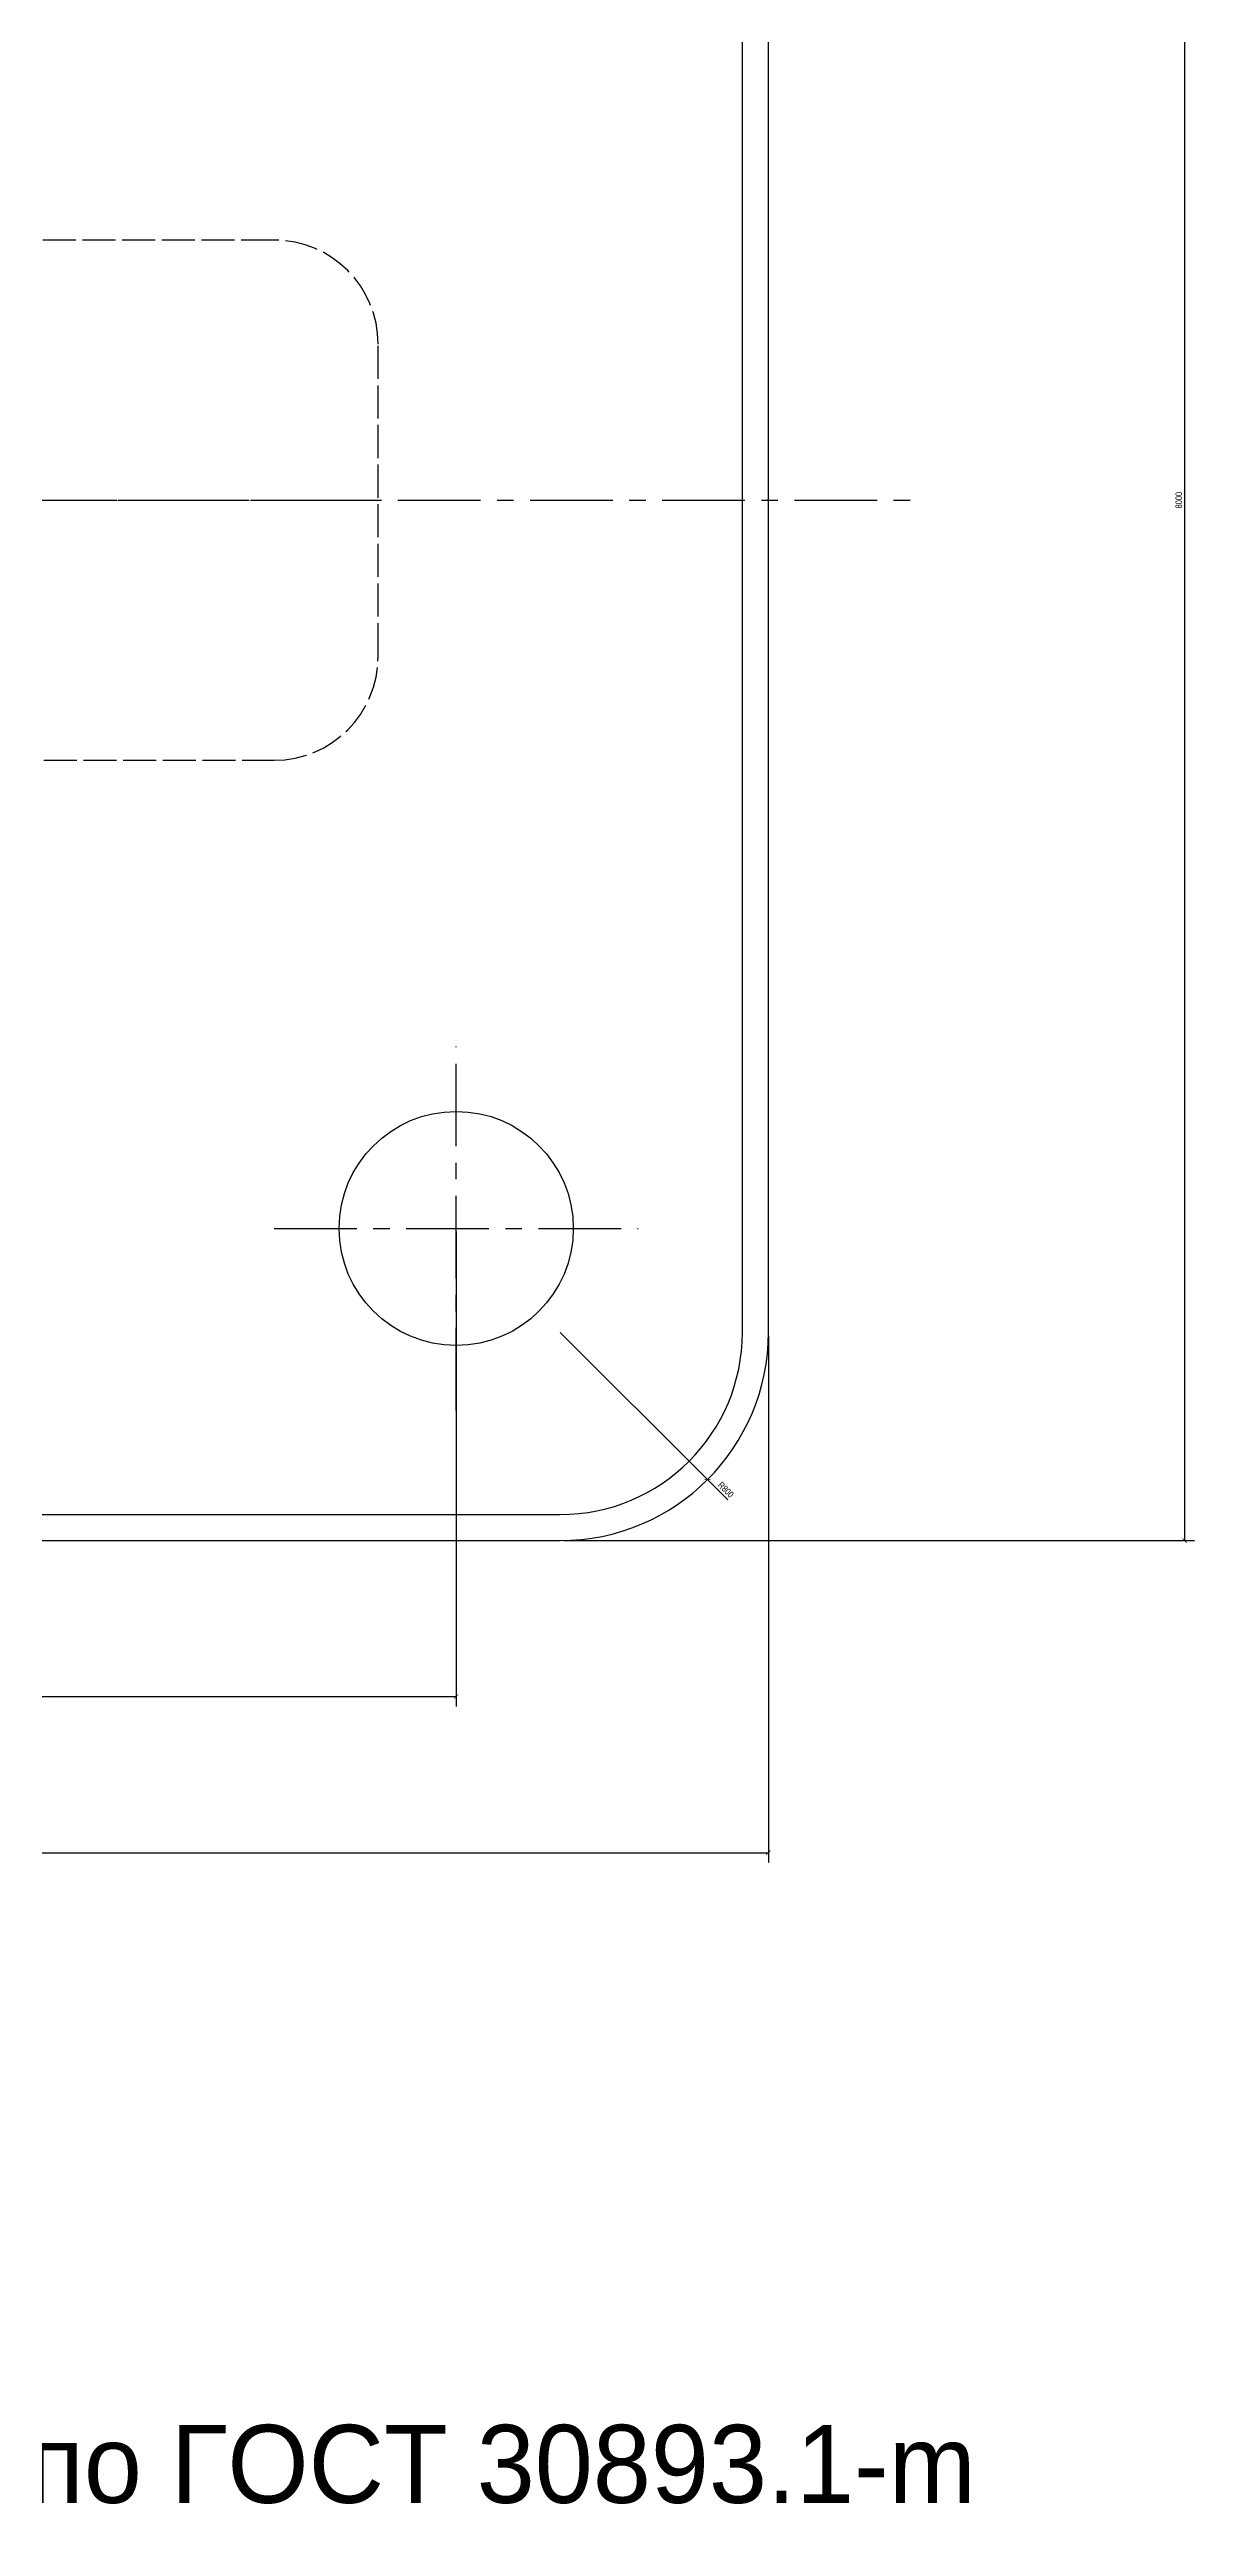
# Model space of a CAD drawing. Header units: millimetres. Extents: x -70 to 157, y -88 to 86.
# Drawn here: x 32.4 to 76.4, y -77.9 to 17.3 of the extents above; entities that cross this region are included whole.
import ezdxf

# ---------------------------------------------------------------- set-up
doc = ezdxf.new("R2010")
doc.units = ezdxf.units.MM
doc.linetypes.add('CENTER', pattern=[5.08, 3.175, -0.635, 0.635, -0.635])
doc.linetypes.add('DASHED', pattern=[1.524, 1.27, -0.254])
for name, color, linetype in [('CENTER', 3, 'CENTER'), ('DIM', 4, 'CONTINUOUS'), ('HIDDEN', 1, 'DASHED'), ('OUTLINE', 7, 'CONTINUOUS'), ('TEXT', 2, 'CONTINUOUS'), ('THIN', 8, 'CONTINUOUS')]:
    doc.layers.add(name, color=color, linetype=linetype)
doc.styles.add('OpenSansCondensed-Light', font='OpenSansCondensed-Light.ttf')
doc.dimstyles.new('EZDXF', dxfattribs={"dimtxt": 0.25, "dimasz": 0.175, "dimexe": 0.375, "dimexo": 0.125, "dimgap": 0.1, "dimtad": 1, "dimlfac": 100, "dimzin": 12, "dimdsep": 46, "dimtxsty": 'OpenSansCondensed-Light', "dimblk": 'ARCHTICK', "dimcen": 2.5, "dimazin": 3, "dimtfac": 0.5, "dimtmove": 2, "dimatfit": 3})

# ---------------------------------------------------------------- blocks, each defined once
blk = doc.blocks.new('_ARCHTICK')
at = {"color": 0, "linetype": 'BYBLOCK', "const_width": 0.15}
blk.add_lwpolyline([(-0.5, -0.5), (0.5, 0.5)], dxfattribs=at)

msp = doc.modelspace()

# ---------------------------------------------------------------- linework, layer by layer
at = {"layer": 'CENTER'}
for p, q in [((-66, 0), (66, 0)), ((-45, 0), (45, 0)), ((48, -35), (48, -21)), ((41, -28), (55, -28))]:
    msp.add_line(p, q, dxfattribs=at)
at = {"layer": 'HIDDEN'}
for p, q in [((41, 10), (-41, 10)), ((45, -6), (45, 6)), ((-41, -10), (41, -10))]:
    msp.add_line(p, q, dxfattribs=at)
for centre, start, end in [((41, 6), 0, 90), ((41, -6), 270, 360)]:
    msp.add_arc(centre, 4, start, end, dxfattribs=at)
at = {"layer": 'OUTLINE'}
for p, q in [((60, -32), (60, 32)), ((-52, -40), (52, -40))]:
    msp.add_line(p, q, dxfattribs=at)
msp.add_circle((48, -28), 4.5, dxfattribs=at)
msp.add_arc((52, -32), 8, 270, 360, dxfattribs=at)
at = {"layer": 'THIN'}
for p, q in [((59, -32), (59, 32)), ((-52, -39), (52, -39))]:
    msp.add_line(p, q, dxfattribs=at)
msp.add_arc((52, -32), 7, 270, 360, dxfattribs=at)

# ---------------------------------------------------------------- texts
at = {"layer": 'TEXT'}
msp.add_text('Неуказанные предельные отклонения размеров по ГОСТ 30893.1-m', height=3, dxfattribs=at).set_placement((-60, -77))

# ---------------------------------------------------------------- dimensions: what is measured, and where the dimension line sits
at = {"layer": 'DIM'}
msp.add_linear_dim(base=(76, -40), p1=(52, -40), p2=(52, 40), angle=90, dimstyle='EZDXF', dxfattribs=at).render()
for base, p1, p2 in [((-48, -46), (-48, -28), (48, -28)), ((-60, -52), (-60, -32), (60, -32))]:
    msp.add_linear_dim(base=base, p1=p1, p2=p2, dimstyle='EZDXF', dxfattribs=at).render()
msp.add_radius_dim(center=(52, -32), mpoint=(57.65685, -37.65685), dimstyle='EZDXF', dxfattribs=at).render()

doc.saveas('drawing.dxf')
